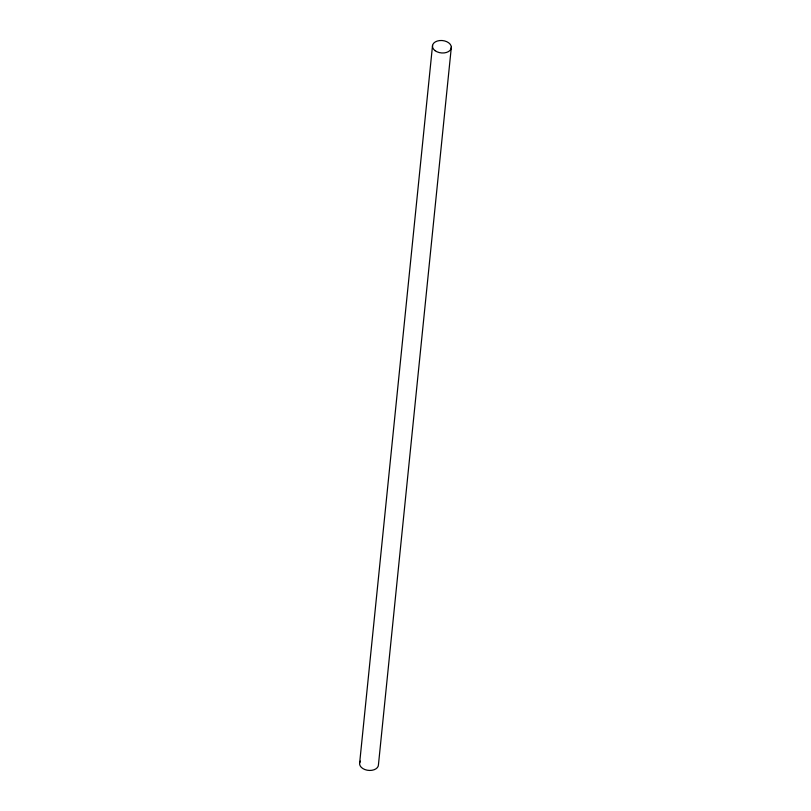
<?xml version="1.0" encoding="UTF-8"?>
<svg xmlns="http://www.w3.org/2000/svg" width="811" height="811" viewBox="0 0 811 811"><rect width="100%" height="100%" fill="white"/><g stroke="black" fill="none" stroke-linecap="round" stroke-linejoin="round"><path stroke-width="1.22" d="M359.658 762.877L432.537 45.426M451.342 47.129L378.463 764.591A9.468 6.214 5.8 0 1 367.15 770.197A9.468 6.214 5.8 0 1 360.419 761.134M435.142 50.708A9.468 6.214 5.8 0 0 450.987 48.954A9.468 6.214 5.8 0 0 439.572 40.57A9.468 6.214 5.8 0 0 435.142 50.708"/></g></svg>
